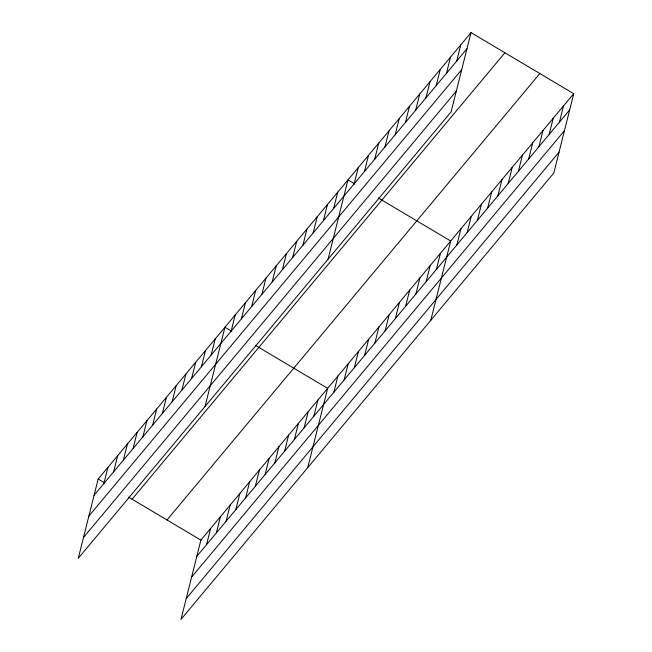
<?xml version="1.0" encoding="UTF-8"?>
<svg xmlns="http://www.w3.org/2000/svg" width="652" height="652" viewBox="0 0 652 652"><rect width="100%" height="100%" fill="white"/><g stroke="black" fill="none" stroke-linecap="round" stroke-linejoin="round"><path stroke-width="0.98" d="M471.021 32.6L98.175 479.033L78.264 558.308L451.111 111.875L471.021 32.6L573.736 93.692L553.825 172.967L180.979 619.4L200.889 540.125L573.736 93.692M103.864 483.548L107.93 467.362M113.611 471.869L117.678 455.683M123.367 460.19L127.433 444.004M133.114 448.519L137.181 432.333M142.869 436.84L146.936 420.654M152.617 425.169L156.684 408.975M162.372 413.49L166.439 397.304M172.12 401.811L176.187 385.625M181.875 390.14L185.942 373.946M191.623 378.462L195.69 362.276M201.378 366.783L205.445 350.597M211.126 355.112L215.193 338.926M205.03 406.522L224.948 327.247L231.9 331.379M231.134 331.159L235.201 314.973M241.387 318.877L245.454 302.691M251.639 306.603L255.706 290.417M261.892 294.329L265.959 278.135M272.145 282.047L276.212 265.861M206.578 544.632L210.645 528.446M216.325 532.961L220.392 516.775M282.397 269.773L286.464 253.587M226.081 521.282L230.148 505.096M292.65 257.491L296.717 241.305M235.828 509.611L239.895 493.417M302.903 245.217L306.97 229.031M245.584 497.932L249.651 481.746M313.156 232.943L317.222 216.757M255.331 486.253L259.398 470.068M323.408 220.661L327.475 204.475M265.087 474.583L269.154 458.397M333.661 208.387L337.728 192.201M274.834 462.904L278.901 446.718M328.07 259.194L347.981 179.919L354.933 184.06M284.59 451.225L288.657 435.039M354.166 183.831L358.233 167.645M294.337 439.554L298.404 423.368M364.427 171.557L368.486 155.372M304.093 427.875L308.151 411.689M374.68 159.284L378.747 143.09M313.84 416.204L317.907 400.01M384.933 147.002L389 130.816M307.744 467.614L327.654 388.339L255.364 345.34M395.185 134.728L399.252 118.542M333.848 392.251L337.907 376.057M405.438 122.446L409.505 106.26M344.101 379.969L348.168 363.783M415.691 110.172L419.758 93.986M354.354 367.695L358.421 351.51M425.943 97.898L430.01 81.704M364.607 355.413L368.673 339.227M436.196 85.616L440.263 69.43M374.859 343.139L378.926 326.954M446.449 73.342L450.516 57.156M385.112 330.866L389.179 314.671M456.702 61.068L460.768 44.874M395.365 318.583L399.431 302.398M405.617 306.31L409.684 290.124M415.87 294.036L419.937 277.842M426.123 281.754L430.19 265.568M436.375 269.48L440.442 253.294M430.785 320.287L450.695 241.012L378.404 198.012M456.881 244.924L460.948 228.738M467.134 232.65L471.2 216.464M477.386 220.368L481.453 204.182M487.647 208.094L491.706 191.908M497.9 195.82L501.958 179.626M508.152 183.538L512.219 167.352M518.405 171.264L522.472 155.078M528.658 158.982L532.725 142.796M538.911 146.708L542.977 130.522M549.163 134.434L553.23 118.248M559.416 122.152L563.483 105.966M94.116 495.218L466.954 48.786M88.884 516.042L461.73 69.609M83.497 537.492L456.335 91.06M132.071 499.196L504.917 52.763M166.993 519.962L539.84 73.529M196.822 556.311L569.669 109.878M191.598 577.134L564.436 130.693M186.211 598.585L559.049 152.144M98.175 479.033L104.263 482.651M128.599 497.126L200.889 540.125"/></g></svg>
